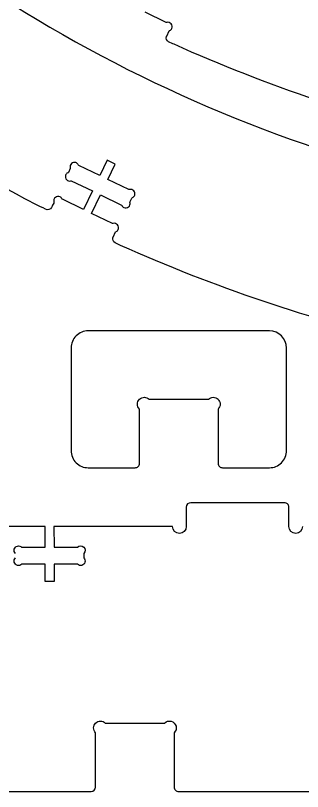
# Model space of a CAD drawing. Extents: x 1.2 to 94.8, y 1.3 to 46.7.
# Drawn here: x 18.01 to 26.4, y 1.32 to 24 of the extents above; entities that cross this region are included whole.
import ezdxf

# ---------------------------------------------------------------- set-up
doc = ezdxf.new("R2010")
doc.units = 0
doc.layers.add('THRUCUT_LARGE_PARTS', color=18, linetype='CONTINUOUS')
doc.layers.add('THRUCUT_SMALL_PARTS_WITH_S', color=30, linetype='CONTINUOUS')

msp = doc.modelspace()

# ---------------------------------------------------------------- linework, layer by layer
at = {"layer": 'THRUCUT_LARGE_PARTS'}
for points in [[(12.388, 28.453, 0.082577), (24.029, 21.166, 0.082577), (37.402, 18.038, 0.004024)], [(25.597, 27.043, 0.082577), (38.97, 23.915, 0.004024)], [(31.128, 20.298, -0.047966), (22.643, 23.158, -0.012177), (22.485, 23.234, -0.365756), (22.422, 23.384, -0.01864), (22.424, 23.389, -0.00909), (22.429, 23.401), (22.501, 23.551, -0.08601), (22.518, 23.562, 0.186349), (22.576, 23.62, 0.284949), (22.558, 23.756, 0.285005), (22.428, 23.8, 0.066648), (22.422, 23.798, -0.145329), (22.415, 23.796), (21.797, 24.094)], [(29.56, 14.421, -0.047966), (21.075, 17.281, -0.012177), (20.917, 17.357, -0.365756), (20.854, 17.507, -0.01864), (20.856, 17.513, -0.00909), (20.861, 17.524), (20.933, 17.674, -0.08601), (20.95, 17.685, 0.186349), (21.008, 17.743, 0.284949), (20.99, 17.879, 0.285005), (20.86, 17.923, 0.066648), (20.853, 17.921, -0.145329), (20.847, 17.919), (20.229, 18.217), (20.489, 18.758), (21.107, 18.46, -0.08601), (21.118, 18.443, 0.186349), (21.176, 18.384, 0.284949), (21.312, 18.403, 0.285005), (21.356, 18.533, 0.066648), (21.354, 18.539, -0.145329), (21.352, 18.546), (21.41, 18.665, -0.079593), (21.429, 18.678, 0.210465), (21.491, 18.749, 0.269976), (21.462, 18.876, 0.269963), (21.336, 18.914, 0.065724), (21.33, 18.912, -0.145463), (21.324, 18.91), (20.706, 19.208), (20.923, 19.659), (20.688, 19.771), (20.472, 19.321), (19.853, 19.619, -0.079594), (19.84, 19.638, 0.210466), (19.77, 19.7, 0.269976), (19.642, 19.671, 0.269963), (19.604, 19.545, 0.065724), (19.607, 19.539, -0.145464), (19.608, 19.533), (19.551, 19.414, -0.079592), (19.531, 19.4, 0.210465), (19.47, 19.33, 0.269976), (19.499, 19.202, 0.269963), (19.624, 19.165, 0.065723), (19.63, 19.167, -0.145462), (19.636, 19.168), (20.255, 18.871), (19.994, 18.33), (19.376, 18.628, -0.08601), (19.365, 18.645, 0.186349), (19.307, 18.703, 0.284949), (19.171, 18.685, 0.285005), (19.127, 18.555, -0.171776), (19.123, 18.519, -0.008293), (19.059, 18.392, -0.406473), (18.886, 18.336, -0.007248), (18.281, 18.646, -0.048438), (10.776, 23.609, -0.025457)], [(26.401, 9.06, -1), (26.001, 9.06), (26.001, 9.63, 0.414214), (25.871, 9.76), (23.131, 9.76, 0.414213), (23.001, 9.63), (23.001, 9.06, -1), (22.601, 9.06), (19.131, 9.06), (19.132, 8.46), (19.818, 8.46, -1), (20.002, 8.276), (20.002, 8.144, -1), (19.818, 7.96), (19.132, 7.96), (19.132, 7.46), (18.872, 7.46), (18.872, 7.96), (18.185, 7.96, -1), (18.002, 8.144)], [(18.002, 8.276, -1), (18.185, 8.46), (18.872, 8.46), (18.872, 9.06), (6.155, 9.06, -1)], [(1.221, 1.318), (20.218, 1.318, 0.41421), (20.348, 1.448), (20.348, 3.035, -1), (20.631, 3.318), (21.496, 3.318), (22.366, 3.318, -1), (22.648, 3.035), (22.648, 1.448, 0.414216), (22.778, 1.318), (48, 1.318)]]:
    msp.add_lwpolyline(points, format="xyb", dxfattribs=at)
at = {"layer": 'THRUCUT_SMALL_PARTS_WITH_S'}
msp.add_lwpolyline([(22.639, 14.781), (20.132, 14.781, 0.414219), (19.632, 14.281), (19.632, 11.281, 0.414214), (20.132, 10.781), (21.502, 10.781, 0.414214), (21.632, 10.911), (21.632, 12.498, -1), (21.915, 12.781), (22.782, 12.781), (23.649, 12.781, -1), (23.932, 12.498), (23.932, 10.911, 0.414214), (24.062, 10.781), (25.432, 10.781, 0.414214), (25.932, 11.281), (25.932, 14.281, 0.414208), (25.432, 14.781)], format="xyb", close=True, dxfattribs=at)

doc.saveas('drawing.dxf')
